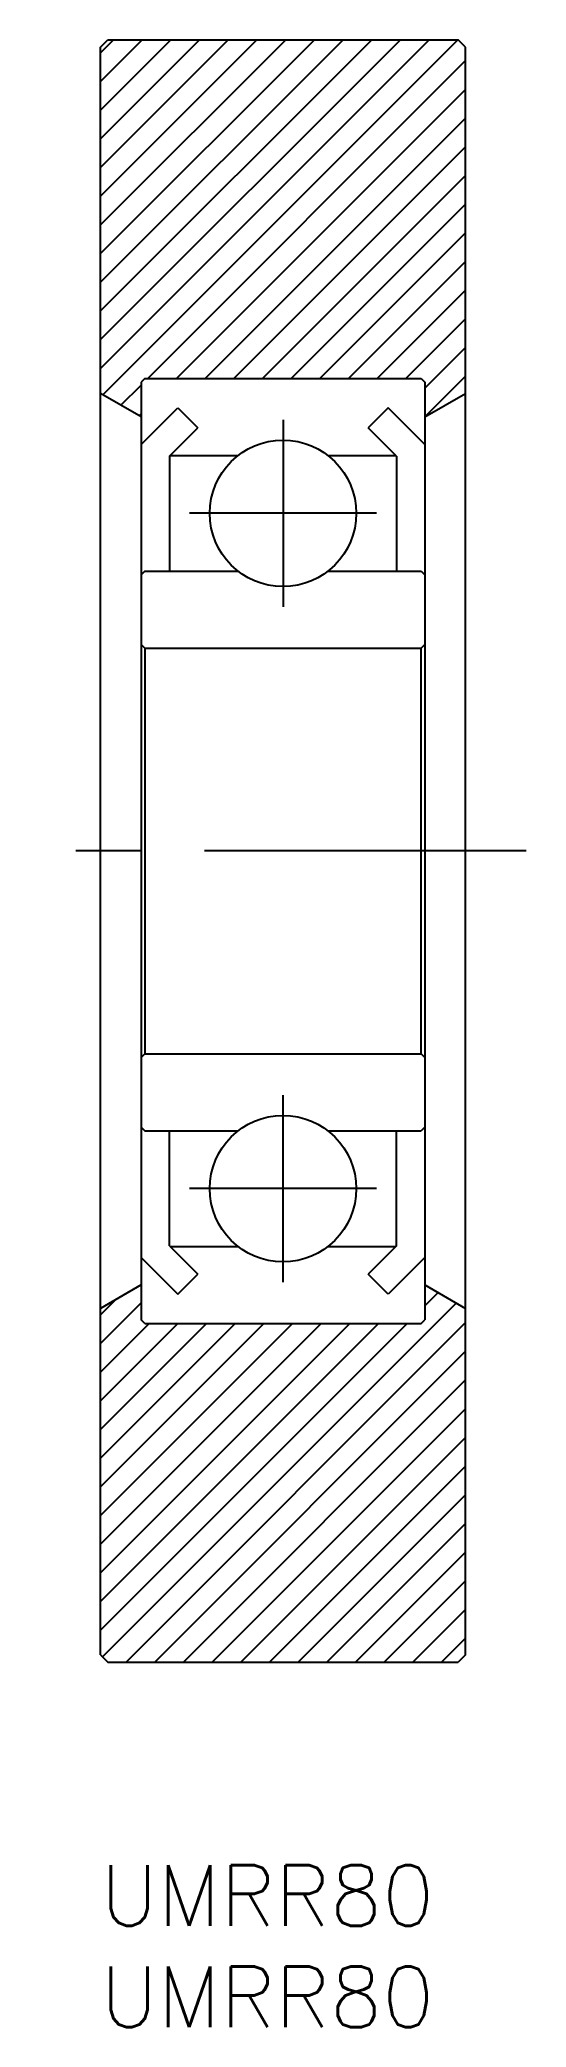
# Model space of a CAD drawing. Extents: x -3 to 21, y -8 to 90.
import ezdxf

# ---------------------------------------------------------------- set-up
doc = ezdxf.new("R2010")
doc.units = 0
doc.header["$LTSCALE"] = 0.5
doc.linetypes.add('CENTER', pattern=[50.8, 31.75, -6.35, 6.35, -6.35])
for name, color, linetype in [('MSM_CENTER', 1, 'CENTER'), ('MSM_CONTINUOUS', 7, 'CONTINUOUS'), ('MSM_NARROW', 5, 'CONTINUOUS'), ('MSM_PART_NUMBER', 7, 'CONTINUOUS')]:
    doc.layers.add(name, color=color, linetype=linetype)
doc.styles.get("Standard").update_dxf_attribs({"font": 'txt.shx', "height": 3, "bigfont": 'bigfont.shx'})

# ---------------------------------------------------------------- blocks, each defined once
blk = doc.blocks.new('*U3')
at = {"layer": 'MSM_PART_NUMBER'}
blk.add_text('UMRR80', height=3, dxfattribs=at).set_placement((0, -3))
blk = doc.blocks.new('*U4')
at = {"layer": 'MSM_PART_NUMBER'}
blk.add_text('UMRR80', height=3, dxfattribs=at).set_placement((0, -8))

msp = doc.modelspace()

# ---------------------------------------------------------------- linework, layer by layer
at = {"layer": 'MSM_CENTER'}
for p, q in [((9, 71.26), (9, 62.04)), ((13.61, 66.65), (4.39, 66.65)), ((21, 50), (-3, 50)), ((9, 28.74), (9, 37.96)), ((13.61, 33.35), (4.39, 33.35))]:
    msp.add_line(p, q, dxfattribs=at)
at = {"layer": 'MSM_CONTINUOUS'}
for p, q in [((0, 89.64), (0.36, 90)), ((0, 10.36), (0, 89.64)), ((0.36, 90), (17.64, 90)), ((18, 89.64), (17.64, 90)), ((18, 10.36), (18, 89.64)), ((2, 71.4), (0, 72.555)), ((2.18, 73.3), (2, 73.12)), ((2, 73.12), (2, 26.88)), ((2.18, 73.3), (15.82, 73.3)), ((15.82, 73.3), (16, 73.12)), ((16, 73.12), (16, 26.88)), ((16, 71.4), (18, 72.555)), ((2, 70.042), (3.81, 71.852)), ((3.81, 71.852), (4.8, 70.862)), ((14.19, 71.852), (13.2, 70.862)), ((16, 70.042), (14.19, 71.852)), ((3.4, 69.462), (4.8, 70.862)), ((14.6, 69.462), (13.2, 70.862)), ((3.4, 69.462), (3.4, 63.8)), ((3.438, 69.5), (6.784, 69.5)), ((11.216, 69.5), (14.562, 69.5)), ((14.6, 69.462), (14.6, 63.8)), ((2.18, 63.8), (2, 63.62)), ((2.18, 63.8), (6.784, 63.8)), ((11.216, 63.8), (15.82, 63.8)), ((15.82, 63.8), (16, 63.62)), ((2, 60.18), (2.18, 60)), ((2.18, 60), (15.82, 60)), ((2.18, 60), (2.18, 40)), ((16, 60.18), (15.82, 60)), ((15.82, 40), (15.82, 60)), ((2.18, 40), (2, 39.82)), ((2.18, 40), (15.82, 40)), ((15.82, 40), (16, 39.82)), ((2, 36.38), (2.18, 36.2)), ((16, 36.38), (15.82, 36.2)), ((2.18, 36.2), (6.784, 36.2)), ((3.4, 30.538), (3.4, 36.2)), ((11.216, 36.2), (15.82, 36.2)), ((14.6, 30.538), (14.6, 36.2)), ((3.4, 30.538), (4.8, 29.138)), ((3.438, 30.5), (6.784, 30.5)), ((11.216, 30.5), (14.562, 30.5)), ((14.6, 30.538), (13.2, 29.138)), ((2, 29.958), (3.81, 28.148)), ((16, 29.958), (14.19, 28.148)), ((2, 28.6), (0, 27.445)), ((3.81, 28.148), (4.8, 29.138)), ((14.19, 28.148), (13.2, 29.138)), ((16, 28.6), (18, 27.445)), ((2.18, 26.7), (2, 26.88)), ((2.18, 26.7), (15.82, 26.7)), ((15.82, 26.7), (16, 26.88)), ((0, 10.36), (0.36, 10)), ((0.36, 10), (17.64, 10)), ((18, 10.36), (17.64, 10))]:
    msp.add_line(p, q, dxfattribs=at)
for centre in [(9, 66.65), (9, 33.35)]:
    msp.add_circle(centre, 3.61, dxfattribs=at)
at = {"layer": 'MSM_NARROW'}
for p, q in [((0, 73.797), (16.203, 90)), ((0, 75.212), (14.788, 90)), ((0, 76.626), (13.374, 90)), ((0, 78.04), (11.96, 90)), ((0, 79.454), (10.546, 90)), ((0, 80.868), (9.132, 90)), ((0, 82.283), (7.717, 90)), ((0, 83.697), (6.303, 90)), ((0, 85.111), (4.889, 90)), ((0, 86.525), (3.475, 90)), ((0, 87.939), (2.061, 90)), ((0, 89.354), (0.646, 90)), ((0.109, 72.492), (17.617, 90)), ((2.331, 73.3), (18, 88.969)), ((3.745, 73.3), (18, 87.555)), ((5.16, 73.3), (18, 86.14)), ((6.574, 73.3), (18, 84.726)), ((7.988, 73.3), (18, 83.312)), ((9.402, 73.3), (18, 81.898)), ((10.816, 73.3), (18, 80.484)), ((12.231, 73.3), (18, 79.069)), ((13.645, 73.3), (18, 77.655)), ((15.059, 73.3), (18, 76.241)), ((16, 72.827), (18, 74.827)), ((1.005, 71.974), (2, 72.969)), ((16, 71.413), (18, 73.413)), ((1.902, 71.457), (2, 71.555)), ((0, 27.128), (0.75, 27.878)), ((0, 25.714), (2, 27.714)), ((0.101, 10.259), (17.548, 27.706)), ((16, 27.572), (16.652, 28.224)), ((0, 11.572), (15.128, 26.7)), ((0, 12.986), (13.714, 26.7)), ((0, 14.4), (12.3, 26.7)), ((0, 15.815), (10.885, 26.7)), ((0, 17.229), (9.471, 26.7)), ((0, 18.643), (8.057, 26.7)), ((0, 20.057), (6.643, 26.7)), ((0, 21.471), (5.229, 26.7)), ((0, 22.886), (3.814, 26.7)), ((0, 24.3), (2.4, 26.7)), ((1.256, 10), (18, 26.744)), ((2.671, 10), (18, 25.329)), ((4.085, 10), (18, 23.915)), ((5.499, 10), (18, 22.501)), ((6.913, 10), (18, 21.087)), ((8.328, 10), (18, 19.672)), ((9.742, 10), (18, 18.258)), ((11.156, 10), (18, 16.844)), ((12.57, 10), (18, 15.43)), ((13.984, 10), (18, 14.016)), ((15.399, 10), (18, 12.601)), ((16.813, 10), (18, 11.187))]:
    msp.add_line(p, q, dxfattribs=at)

# ---------------------------------------------------------------- block references
at = {"layer": 'MSM_CONTINUOUS'}
for name in ['*U3', '*U4']:
    msp.add_blockref(name, (0, 0), dxfattribs=at)

doc.saveas('drawing.dxf')
